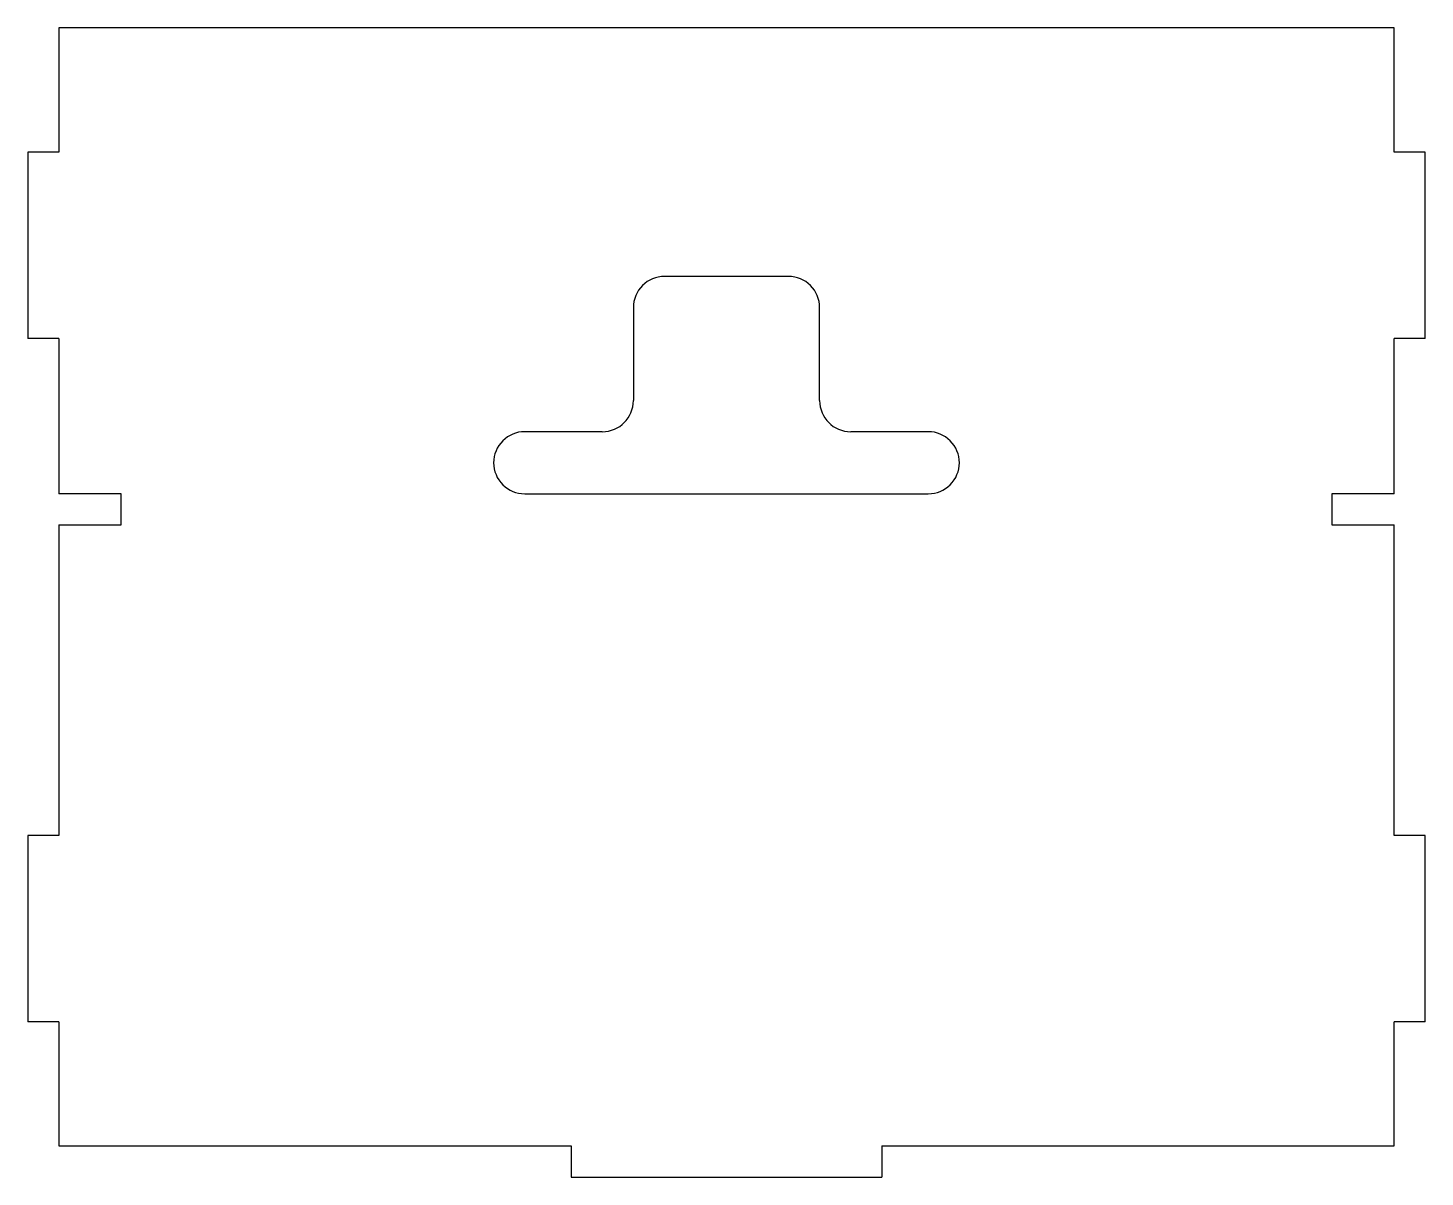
# Model space of a CAD drawing. Header units: millimetres. Extents: x -112 to 112, y -93 to 92.
import ezdxf

# ---------------------------------------------------------------- set-up
doc = ezdxf.new("R2010")
doc.units = ezdxf.units.MM
doc.layers.get('0').update_dxf_attribs({"lineweight": 25, "true_color": 0xffffff})

msp = doc.modelspace()

# ---------------------------------------------------------------- linework, layer by layer
for p, q in [((-107.5, 72.5), (-112.5, 72.5)), ((112.5, 72.5), (107.5, 72.5)), ((-107.5, 42.5), (-112.5, 42.5)), ((112.5, 42.5), (107.5, 42.5)), ((-102.5, 17.5), (-107.5, 17.5)), ((-97.5, 17.5), (-102.5, 17.5)), ((-97.5, 12.5), (-97.5, 17.5)), ((102.5, 17.5), (97.5, 17.5)), ((97.5, 17.5), (97.5, 12.5)), ((107.5, 17.5), (102.5, 17.5)), ((-107.5, 12.5), (-97.5, 12.5)), ((97.5, 12.5), (107.5, 12.5)), ((-107.5, -37.5), (-112.5, -37.5)), ((112.5, -37.5), (107.5, -37.5)), ((-107.5, -67.5), (-112.5, -67.5)), ((112.5, -67.5), (107.5, -67.5)), ((-25, -87.5), (-25, -92.5)), ((25, -87.5), (25, -92.5))]:
    msp.add_line(p, q)
at = {"flags": 128}
for points in [[(107.5, 72.5), (107.5, 92.5), (-107.5, 92.5), (-107.5, 72.5)], [(-112.5, 72.5), (-112.5, 42.5)], [(112.5, 42.5), (112.5, 72.5)], [(-107.5, 42.5), (-107.5, 17.5)], [(107.5, 17.5), (107.5, 42.5)], [(-107.5, 12.5), (-107.5, -37.5)], [(107.5, -37.5), (107.5, 12.5)], [(-112.5, -37.5), (-112.5, -67.5)], [(112.5, -67.5), (112.5, -37.5)], [(-107.5, -67.5), (-107.5, -87.5), (-25, -87.5)], [(25, -87.5), (107.5, -87.5), (107.5, -67.5)], [(-25, -92.5), (25, -92.5)]]:
    msp.add_lwpolyline(points, dxfattribs=at)
for points in [[(15, 32.5), (15, 47.5, 0.414214), (10, 52.5), (-10, 52.5, 0.414214), (-15, 47.5), (-15, 32.5)], [(-20, 27.5), (-32.5, 27.5, 0.414214), (-37.5, 22.5), (-37.5, 22.5, 0.414214), (-32.5, 17.5), (32.5, 17.5, 0.414214), (37.5, 22.5), (37.5, 22.5, 0.414214), (32.5, 27.5), (20, 27.5)]]:
    msp.add_lwpolyline(points, format="xyb", dxfattribs=at)
for centre, start, end in [((-20, 32.5), 270, 0), ((20, 32.5), 180, 270)]:
    msp.add_arc(centre, 5, start, end)

doc.saveas('drawing.dxf')
